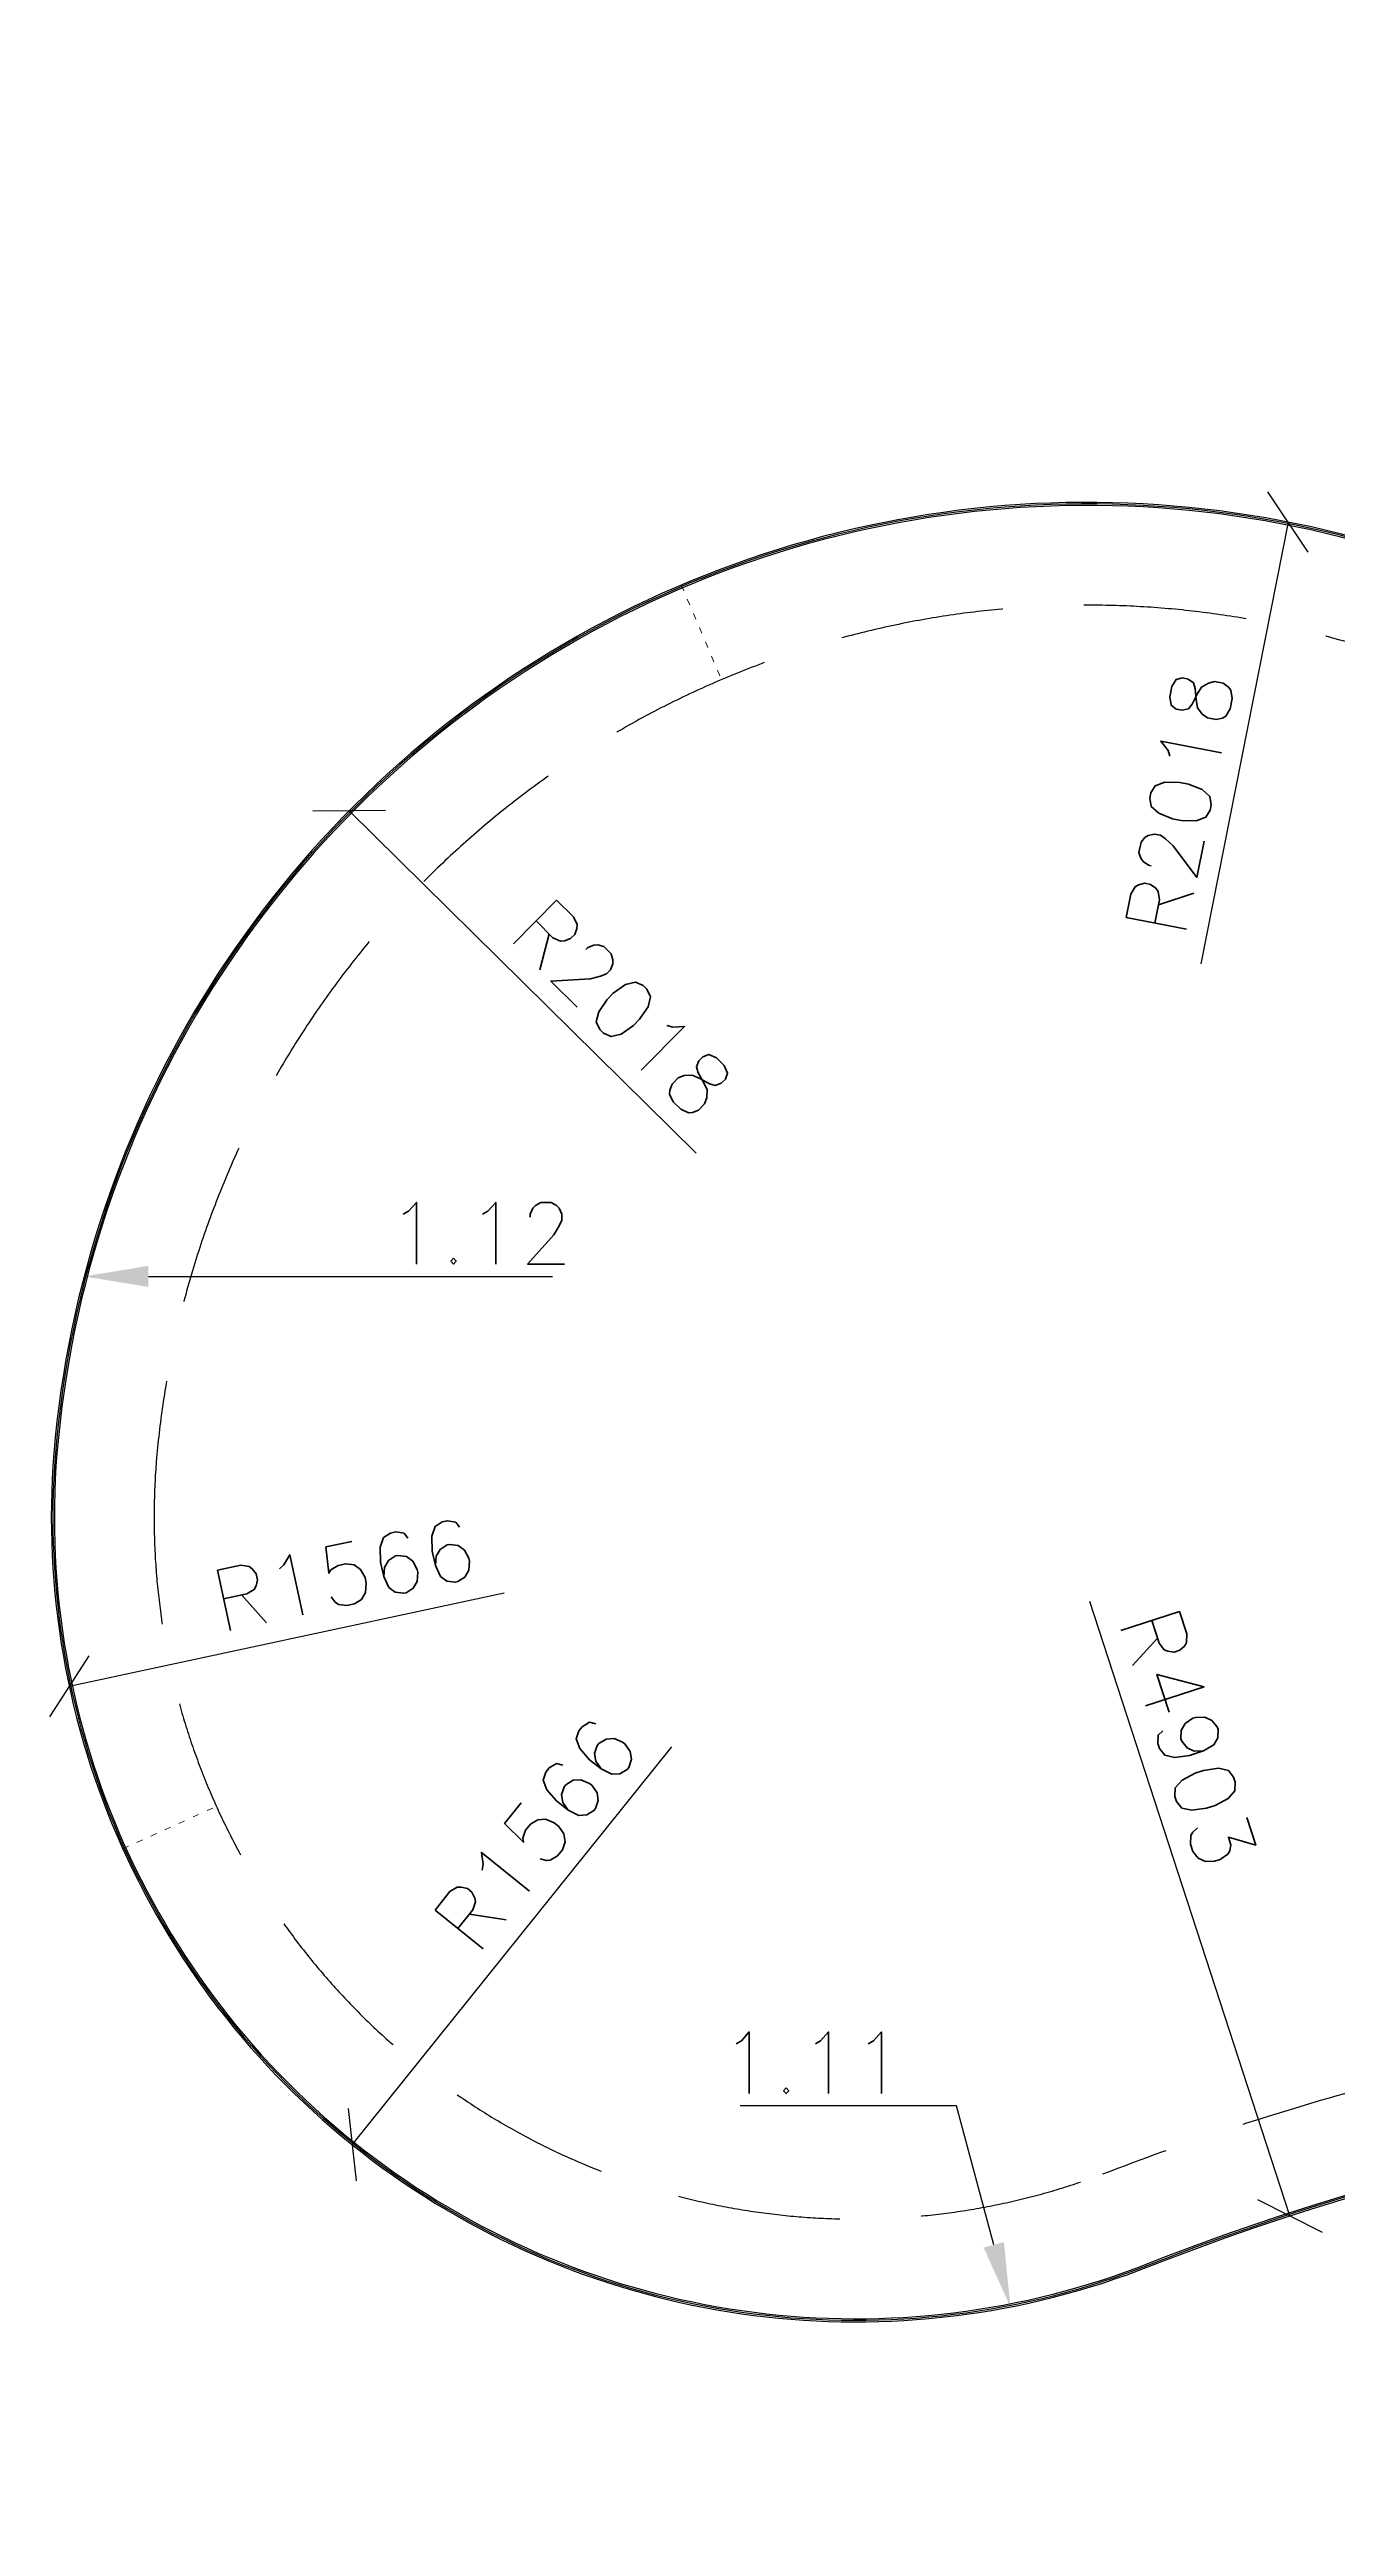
# Model space of a CAD drawing. Header units: millimetres. Extents: x 5046 to 47046, y -5997 to 25762.
# Drawn here: x 8790 to 11297, y 15354 to 20173 of the extents above; entities that cross this region are included whole.
import ezdxf
from ezdxf import colors
from ezdxf.entities.mleader import LeaderData, LeaderLine
from ezdxf.math import Vec2, Vec3

# ---------------------------------------------------------------- set-up
doc = ezdxf.new("R2010")
doc.units = ezdxf.units.MM
doc.linetypes.add('ACAD_ISO03W100', pattern=[30, 12, -18])
doc.linetypes.add('HIDDEN2', pattern=[4.7625, 3.175, -1.5875])
doc.layers.get('0').update_dxf_attribs({"lineweight": 0})
doc.layers.get('Defpoints').update_dxf_attribs({"lineweight": 0})
doc.layers.add('DIM', color=3, linetype='Continuous', lineweight=0)
doc.layers.add('Przerywana', color=230, linetype='ACAD_ISO03W100', lineweight=0)
doc.layers.add('L_KS1 550', color=40, linetype='Continuous')
doc.layers.add('L_KS_inderside', color=40, linetype='HIDDEN2')
doc.styles.add('Skala 1-50', font='simplex.shx', dxfattribs={"height": 120})
doc.dimstyles.new('Skala 1-50', dxfattribs={"dimtxt": 12, "dimasz": 100, "dimexe": 12.5, "dimexo": 0.625, "dimgap": 40, "dimtad": 1, "dimdec": 0, "dimtxsty": 'Skala 1-50', "dimblk": 'OBLIQUE', "dimcen": 2.5, "dimadec": 0, "dimazin": 0, "dimtfac": 1, "dimtdec": 0, "dimtmove": 0, "dimatfit": 3, "dimldrblk": 'OBLIQUE', "dimfxl": 100, "dimfxlon": 1, "dimarcsym": 0})

# ---------------------------------------------------------------- blocks, each defined once
blk = doc.blocks.new('_Oblique')
at = {"color": 0, "linetype": 'ByBlock', "lineweight": -2}
blk.add_line((-0.5, -0.5), (0.5, 0.5), dxfattribs=at)
blk = doc.blocks.new('*D918')
at = {"layer": 'Defpoints', "color": 0}
for p in [(11200.8, 19253.9), (10809.5, 17274.6)]:
    blk.add_point(p, dxfattribs=at)
at = {"layer": 'DIM', "color": 0, "lineweight": -2}
blk.add_line((11200.8, 19253.9), (11030.8, 18394.1), dxfattribs=at)
at = {"layer": 'DIM', "color": 0, "linetype": 'ByBlock', "lineweight": -2, "xscale": 100, "yscale": 100, "zscale": 100, "rotation": 78.81597851180797}
blk.add_blockref('_Oblique', (11200.8, 19253.9), dxfattribs=at)
at = {"layer": 'DIM', "color": 0, "insert": (10990.9, 18707.8), "char_height": 120, "attachment_point": 5, "rotation": 78.816, "style": 'Skala 1-50'}
blk.add_mtext('R2018', dxfattribs=at)
blk = doc.blocks.new('*D919')
at = {"layer": 'Defpoints', "color": 0}
for p in [(9373.7, 18692.1), (10809.5, 17274.6)]:
    blk.add_point(p, dxfattribs=at)
at = {"layer": 'DIM', "color": 0, "lineweight": -2}
blk.add_line((9373.7, 18692.1), (10048.7, 18025.7), dxfattribs=at)
at = {"layer": 'DIM', "color": 0, "linetype": 'ByBlock', "lineweight": -2, "xscale": 100, "yscale": 100, "zscale": 100, "rotation": 135.3668972388867}
blk.add_blockref('_Oblique', (9373.7, 18692.1), dxfattribs=at)
at = {"layer": 'DIM', "color": 0, "insert": (9905.4, 18307.7), "char_height": 120, "attachment_point": 5, "rotation": 315.3669, "style": 'Skala 1-50'}
blk.add_mtext('R2018', dxfattribs=at)
blk = doc.blocks.new('*D920')
at = {"layer": 'Defpoints', "color": 0}
for p in [(10359.5, 17317.8), (8828.8, 16988.9)]:
    blk.add_point(p, dxfattribs=at)
at = {"layer": 'DIM', "color": 0, "lineweight": -2}
blk.add_line((8828.8, 16988.9), (9675.2, 17170.8), dxfattribs=at)
at = {"layer": 'DIM', "color": 0, "linetype": 'ByBlock', "lineweight": -2, "xscale": 100, "yscale": 100, "zscale": 100, "rotation": 192.1277478354466}
blk.add_blockref('_Oblique', (8828.8, 16988.9), dxfattribs=at)
at = {"layer": 'DIM', "color": 0, "insert": (9363.7, 17206.1), "char_height": 120, "attachment_point": 5, "rotation": 12.1277, "style": 'Skala 1-50'}
blk.add_mtext('R1566', dxfattribs=at)
blk = doc.blocks.new('*D921')
at = {"layer": 'Defpoints', "color": 0}
for p in [(10359.5, 17317.8), (9379.6, 16096.7)]:
    blk.add_point(p, dxfattribs=at)
at = {"layer": 'DIM', "color": 0, "lineweight": -2}
blk.add_line((9379.6, 16096.7), (10001.2, 16871.2), dxfattribs=at)
at = {"layer": 'DIM', "color": 0, "linetype": 'ByBlock', "lineweight": -2, "xscale": 100, "yscale": 100, "zscale": 100, "rotation": 231.253623991282}
blk.add_blockref('_Oblique', (9379.6, 16096.7), dxfattribs=at)
at = {"layer": 'DIM', "color": 0, "insert": (9737.2, 16702.1), "char_height": 120, "attachment_point": 5, "rotation": 51.2536, "style": 'Skala 1-50'}
blk.add_mtext('R1566', dxfattribs=at)
blk = doc.blocks.new('*D922')
at = {"layer": 'Defpoints', "color": 0}
for p in [(11204.3, 15958.4), (12722, 11295.9)]:
    blk.add_point(p, dxfattribs=at)
at = {"layer": 'DIM', "color": 0, "lineweight": -2}
blk.add_line((11204.3, 15958.4), (10815.2, 17153.7), dxfattribs=at)
at = {"layer": 'DIM', "color": 0}
for p, q in [((12719.5, 11295.9), (12724.5, 11295.9)), ((12722, 11293.4), (12722, 11298.4))]:
    blk.add_line(p, q, dxfattribs=at)
at = {"layer": 'DIM', "color": 0, "linetype": 'ByBlock', "lineweight": -2, "xscale": 100, "yscale": 100, "zscale": 100, "rotation": 288.0316933962541}
blk.add_blockref('_Oblique', (11204.3, 15958.4), dxfattribs=at)
at = {"layer": 'DIM', "color": 0, "insert": (11006.7, 16888.5), "char_height": 120, "attachment_point": 5, "rotation": 288.0317, "style": 'Skala 1-50'}
blk.add_mtext('R4903', dxfattribs=at)

msp = doc.modelspace()

# ---------------------------------------------------------------- linework, layer by layer
at = {"layer": 'L_KS1 550'}
for points in [[(8798.8, 17442.4, 0.549656), (10910.9, 15852.4, -0.194918), (14593.8, 15827.9, 0.219117), (16718.3, 15777.4, -0.193586), (20954.2, 15993.5, 0.544028), (22980.7, 17172.4, 0.053726), (22733.7, 19240.6, 0.228969), (22094.1, 19932.8, 0.206484), (16987.7, 19241.9, -0.20498), (11649.8, 19108.9, 0.519694)], [(8801.8, 17442.2, 0.54965), (10909.8, 15855.2, -0.194922), (14595, 15830.6, 0.219123), (16717.1, 15780.1, -0.193593), (20955.3, 15996.2, 0.544056), (22977.7, 17172.4, 0.053721), (22730.8, 19239.9, 0.228906), (22093.1, 19930, 0.206485), (16989.1, 19239.3, -0.20499), (11648.6, 19106.2, 0.519705)], [(8804.8, 17441.9, 0.549643), (10908.7, 15858, -0.194925), (14596.3, 15833.3, 0.219129), (16715.9, 15782.9, -0.193601), (20956.5, 15999, 0.544084), (22974.7, 17172.5, 0.053716), (22727.9, 19239.1, 0.228843), (22092.2, 19927.1, 0.206486), (16990.5, 19236.6, -0.204999), (11647.4, 19103.4, 0.519716)]]:
    msp.add_lwpolyline(points, format="xyb", close=True, dxfattribs=at)
at = {"layer": 'L_KS_inderside', "ltscale": 100}
msp.add_lwpolyline([(8998.2, 17426.2, 0.549403), (10839.8, 16039.4, -0.184554), (14694, 16047.5, 0.24043), (16635, 15959.2, -0.194194), (21033, 16177.8, 0.545862), (22780.6, 17175.5, 0.045828), (22555.3, 19192.9, 0.180179), (22034.5, 19791.5, 0.198632), (17099, 19059.5, -0.203879), (11572.6, 18924.3, 0.520806)], format="xyb", close=True, dxfattribs=at)
at = {"layer": 'Przerywana'}
for p, q in [((10019.9, 19131.3), (10098.1, 18947.3)), ((8933, 16672.6), (9115.2, 16755))]:
    msp.add_line(p, q, dxfattribs=at)

# ---------------------------------------------------------------- dimensions: what is measured, and where the dimension line sits
at = {"layer": 'DIM'}
for center, mpoint, picture, middle in [((10809.5, 17274.6), (11200.8, 19253.9), '*D918', (11089, 18688.4)), ((10809.5, 17274.6), (9373.7, 18692.1), '*D919', (9835.2, 18236.5)), ((10359.5, 17317.8), (8828.8, 16988.9), '*D920', (9384.7, 17108.3)), ((10359.5, 17317.8), (9379.6, 16096.7), '*D921', (9815.2, 16639.5))]:
    dim = msp.add_radius_dim(center=center, mpoint=mpoint, dimstyle='Skala 1-50', dxfattribs=at)
    dim.commit()
    dim.dimension.update_dxf_attribs({"geometry": picture, "text_midpoint": middle, "dimtype": 164})
dim = msp.add_radius_dim(center=(12722, 11295.9), mpoint=(11204.3, 15958.4), dimstyle='Skala 1-50', override={"dimtofl": 0}, dxfattribs=at)
dim.commit()
dim.dimension.update_dxf_attribs({"geometry": '*D922', "text_midpoint": (10911.6, 16857.5), "dimtype": 164})

# ---------------------------------------------------------------- leaders
ml = msp.add_multileader_mtext('Standard', dxfattribs=at)
ml.set_content('1.12', style='Skala 1-50')
ml.set_leader_properties()
ml.build(insert=Vec2(0, 0))
ml.multileader.update_dxf_attribs({"has_text_frame": 1, "text_left_attachment_type": 5, "text_right_attachment_type": 5, "dogleg_length": 50, "arrow_head_size": 125})
ctx = ml.context
ctx.base_point, ctx.char_height, ctx.arrow_head_size, ctx.landing_gap_size, ctx.plane_origin = Vec3(9398.1, 17786.2), 120, 125, 50, Vec3(8857.8, 17786.2)
ctx.left_attachment, ctx.right_attachment = 5, 5
notes = []
notes.append((ctx, [(0, (1, 1, 0), (9348.1, 17786.2), (1, 0), 50, [(0, [(8857.8, 17786.2)], 0, [])])]))
ctx.mtext.insert, ctx.mtext.flow_direction = Vec3(9448.1, 17930.2), 5
ml = msp.add_multileader_mtext('Standard', dxfattribs=at)
ml.set_content('1.11', style='Skala 1-50')
ml.set_leader_properties()
ml.build(insert=Vec2(0, 0))
ml.multileader.update_dxf_attribs({"has_text_frame": 1, "text_left_attachment_type": 5, "text_right_attachment_type": 5, "dogleg_length": 50, "arrow_head_size": 125})
ctx = ml.context
ctx.base_point, ctx.char_height, ctx.arrow_head_size, ctx.landing_gap_size, ctx.plane_origin = Vec3(10137.1, 16172.2), 120, 125, 50, Vec3(10660.4, 15781.3)
ctx.left_attachment, ctx.right_attachment, ctx.text_align_type = 5, 5, 2
notes.append((ctx, [(0, (1, 1, 0), (10555.7, 16172.2), (-1, 0), 50, [(0, [(10660.4, 15781.3)], 0, [])])]))
ctx.mtext.insert, ctx.mtext.alignment, ctx.mtext.flow_direction = Vec3(10455.7, 16316.2), 3, 5
for ctx, leaders in notes:
    for number, flags, end, landing, length, lines in leaders:
        leader = LeaderData()
        leader.index, (leader.has_last_leader_line, leader.has_dogleg_vector, leader.attachment_direction) = number, flags
        leader.last_leader_point, leader.dogleg_vector, leader.dogleg_length = Vec3(end), Vec3(landing), length
        for number, points, colour, breaks in lines:
            line = LeaderLine()
            line.index, line.vertices, line.color, line.breaks = number, Vec3.list(points), colors.encode_raw_color(colour), breaks
            leader.lines.append(line)
        ctx.leaders.append(leader)

doc.saveas('drawing.dxf')
